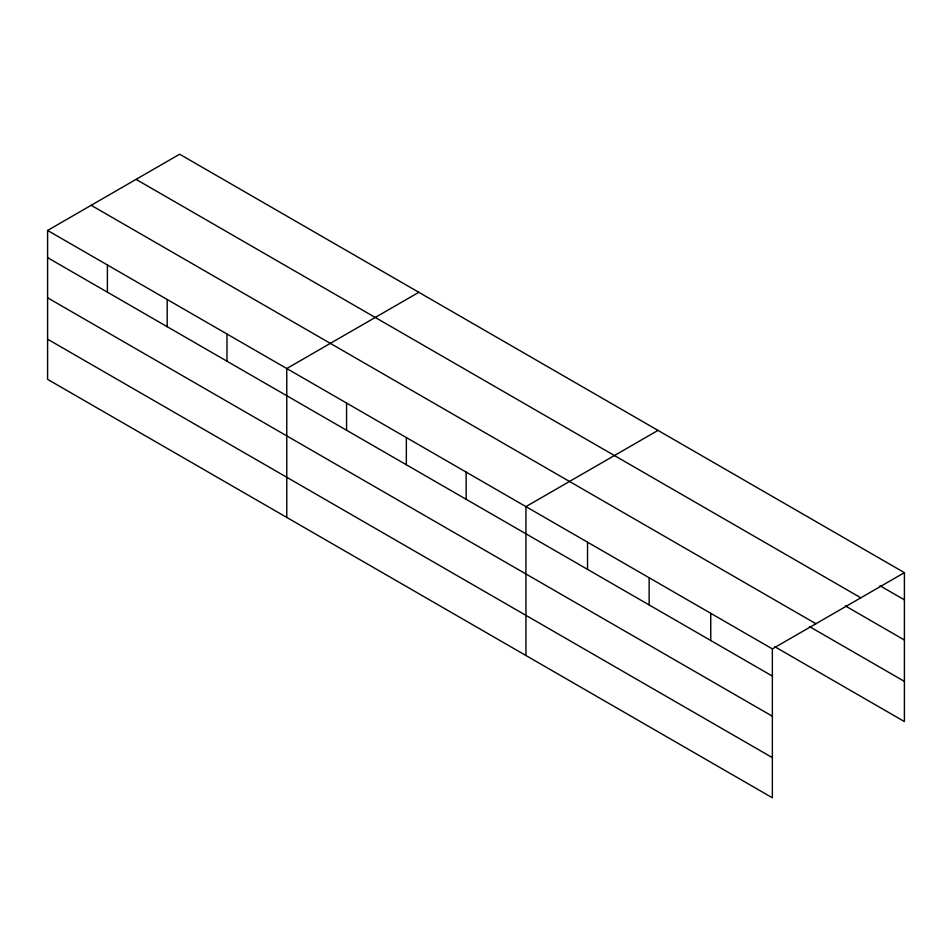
<?xml version="1.0" encoding="UTF-8"?>
<svg xmlns="http://www.w3.org/2000/svg" width="952" height="952" viewBox="0 0 952 952"><rect width="100%" height="100%" fill="white"/><g stroke="black" fill="none" stroke-linecap="round" stroke-linejoin="round"><path stroke-width="1.43" d="M47.6 230.455L772.358 648.883L772.358 797.788L47.6 379.348L47.6 230.455L179.642 154.212L904.4 572.652L904.4 721.545L774.773 646.706M418.82 292.3L286.766 368.531L286.766 517.436M657.987 430.387L525.932 506.619L525.932 655.511M772.358 648.883L904.4 572.652M880.017 585.766L904.4 599.843M136.076 179.369L860.822 597.808M845.364 605.912L904.4 640.006M91.178 205.299L815.923 623.727M809.426 626.547L904.4 681.382M47.6 257.647L772.358 676.075M47.6 297.809L772.358 716.237M47.6 339.186L772.358 757.625M710.751 613.314L710.751 640.506M649.145 577.757L649.145 604.937M587.539 542.188L587.539 569.379M466.147 472.097L466.147 499.288M406.349 437.575L406.349 464.766M346.564 403.053L346.564 430.245M226.981 334.009L226.981 361.201M167.183 299.499L167.183 326.679M107.397 264.977L107.397 292.169"/></g></svg>
